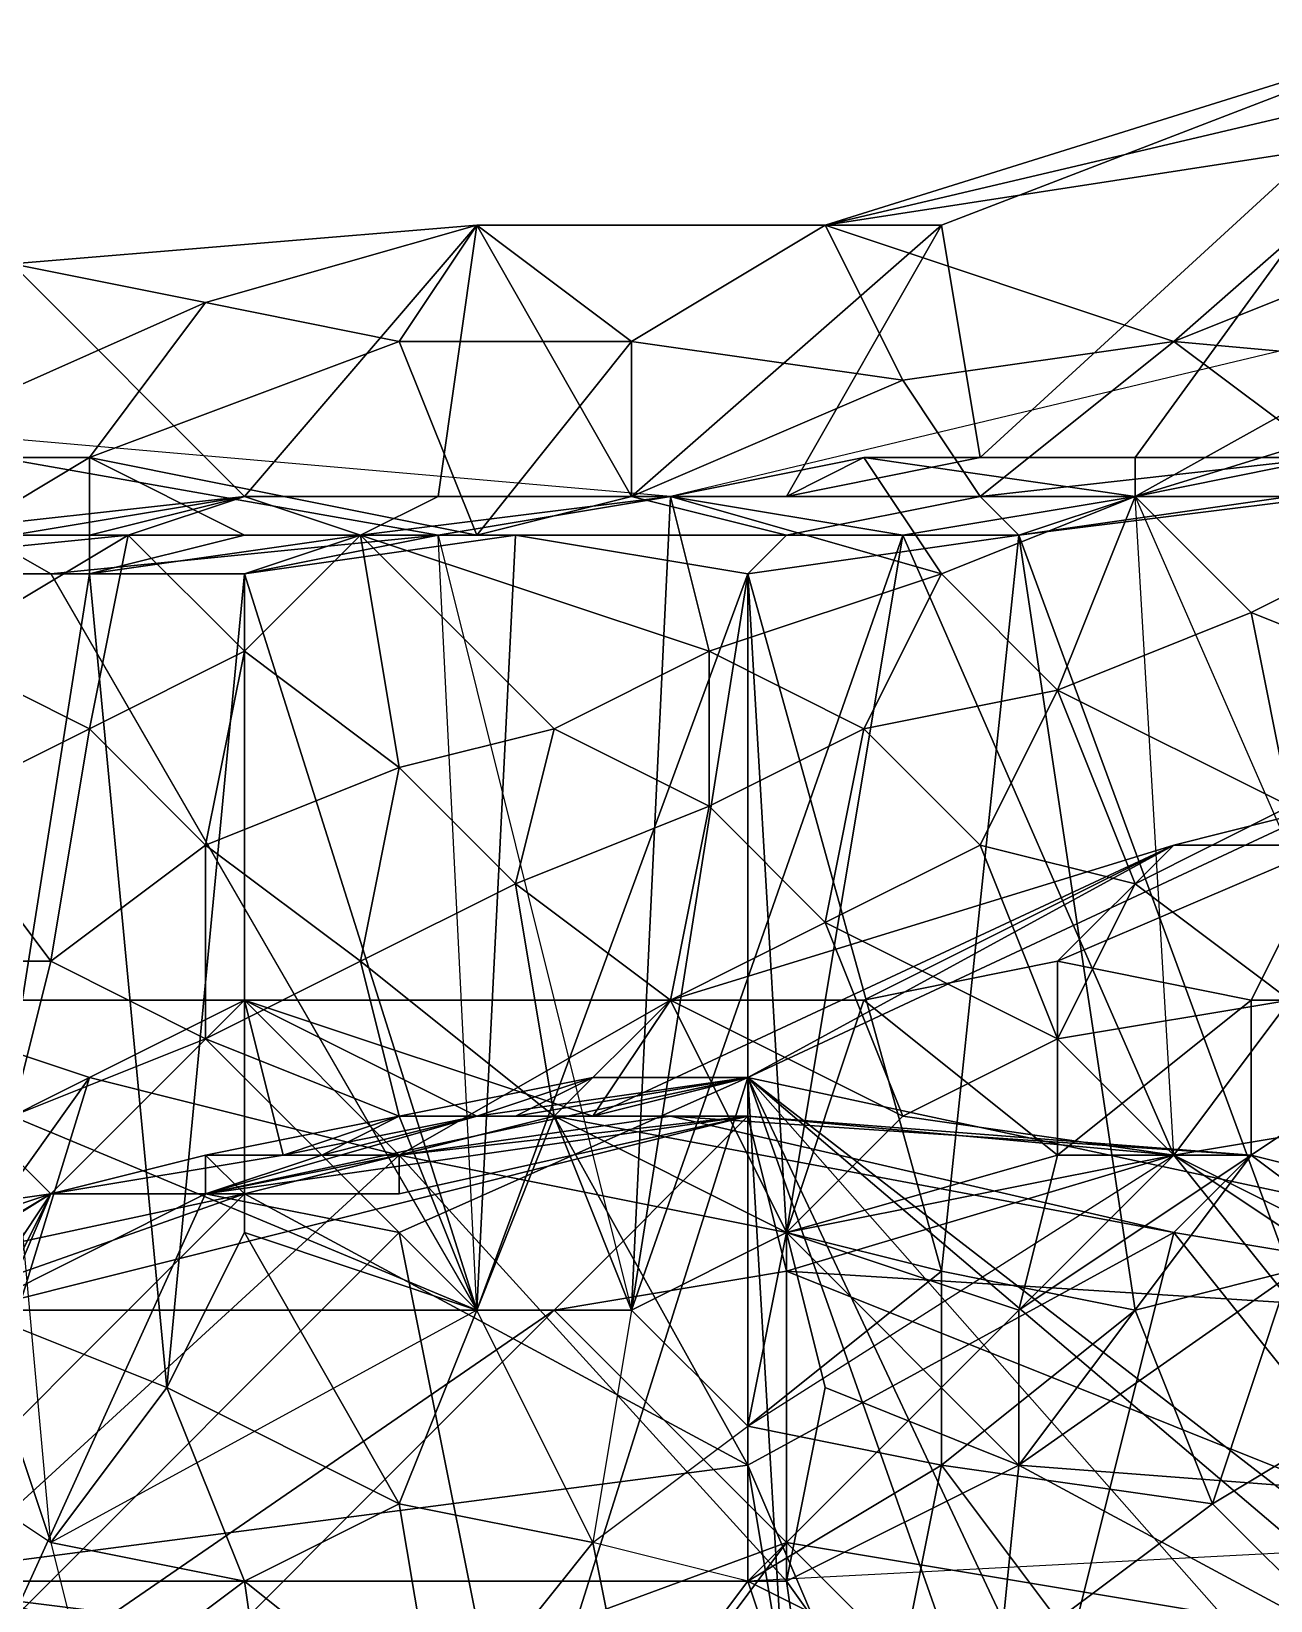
# Model space of a CAD drawing. Header units: metres. Extents: x -3.92 to 4.26, y -4.92 to 4.9.
# Drawn here: x -0.83 to -0.19, y -3.99 to -3.18 of the extents above; entities that cross this region are included whole.
import ezdxf

# ---------------------------------------------------------------- set-up
doc = ezdxf.new("R2010")
doc.units = ezdxf.units.M

msp = doc.modelspace()

# ---------------------------------------------------------------- linework, layer by layer
for points in [[(-0.42, -3.28, 1.84), (-0.1, -3.18, 1.78), (-0.36, -3.28, 1.78)], [(-0.42, -3.28, 1.84), (-0.16, -3.24, 1.82), (-0.1, -3.18, 1.78)], [(-0.1, -3.18, 1.78), (-0.34, -3.4, 1.44), (-0.36, -3.28, 1.78)], [(-0.1, -3.18, 1.78), (-0.26, -3.4, 1.44), (-0.34, -3.4, 1.44)], [(-0.1, -3.18, 1.78), (-0.16, -3.4, 1.46), (-0.26, -3.4, 1.44)], [(-0.24, -3.34, 1.88), (-0.08, -3.2, 1.86), (-0.42, -3.28, 1.84)], [(-0.16, -3.24, 1.82), (-0.42, -3.28, 1.84), (-0.08, -3.2, 1.86)], [(-0.24, -3.34, 1.88), (-0.04, -3.26, 1.9), (-0.08, -3.2, 1.86)], [(-0.24, -3.34, 1.88), (-0.02, -3.36, 1.9), (-0.04, -3.26, 1.9)], [(-0.74, -3.32, 1.84), (-0.6, -3.28, 1.82), (-0.84, -3.3, 1.82)], [(-0.6, -3.28, 1.82), (-0.72, -3.42, 1.44), (-0.84, -3.3, 1.82)], [(-0.74, -3.32, 1.84), (-0.64, -3.34, 1.86), (-0.6, -3.28, 1.82)], [(-0.6, -3.28, 1.82), (-0.62, -3.42, 1.5), (-0.72, -3.42, 1.44)], [(-0.64, -3.34, 1.86), (-0.52, -3.34, 1.86), (-0.6, -3.28, 1.82)], [(-0.6, -3.28, 1.82), (-0.52, -3.42, 1.5), (-0.62, -3.42, 1.5)], [(-0.52, -3.34, 1.86), (-0.42, -3.28, 1.84), (-0.6, -3.28, 1.82)], [(-0.6, -3.28, 1.82), (-0.36, -3.28, 1.78), (-0.52, -3.42, 1.5)], [(-0.42, -3.28, 1.84), (-0.36, -3.28, 1.78), (-0.6, -3.28, 1.82)], [(-0.52, -3.34, 1.86), (-0.38, -3.36, 1.88), (-0.42, -3.28, 1.84)], [(-0.36, -3.28, 1.78), (-0.44, -3.42, 1.48), (-0.52, -3.42, 1.5)], [(-0.36, -3.28, 1.78), (-0.34, -3.4, 1.44), (-0.44, -3.42, 1.48)], [(-0.38, -3.36, 1.88), (-0.24, -3.34, 1.88), (-0.42, -3.28, 1.84)], [(-0.92, -3.4, 1.9), (-0.74, -3.32, 1.84), (-0.84, -3.3, 1.82)], [(-0.72, -3.42, 1.44), (-0.84, -3.44, 1.52), (-0.84, -3.3, 1.82)], [(-0.92, -3.4, 1.9), (-0.8, -3.4, 1.88), (-0.74, -3.32, 1.84)], [(-0.8, -3.4, 1.88), (-0.64, -3.34, 1.86), (-0.74, -3.32, 1.84)], [(-0.26, -3.42, 1.66), (-0.08, -3.32, 1.8), (-0.5, -3.42, 1.72)], [(-0.26, -3.42, 1.66), (0, -3.34, 1.82), (-0.08, -3.32, 1.8)], [(-0.8, -3.4, 1.88), (-0.6, -3.44, 1.84), (-0.64, -3.34, 1.86)], [(-0.6, -3.44, 1.84), (-0.52, -3.34, 1.86), (-0.64, -3.34, 1.86)], [(-0.6, -3.44, 1.84), (-0.52, -3.42, 1.84), (-0.52, -3.34, 1.86)], [(-0.52, -3.42, 1.84), (-0.38, -3.36, 1.88), (-0.52, -3.34, 1.86)], [(-0.38, -3.36, 1.88), (-0.34, -3.42, 1.84), (-0.24, -3.34, 1.88)], [(-0.34, -3.42, 1.84), (-0.16, -3.4, 1.84), (-0.24, -3.34, 1.88)], [(-0.26, -3.42, 1.66), (-0.06, -3.42, 1.66), (0, -3.34, 1.82)], [(-0.16, -3.4, 1.84), (-0.02, -3.36, 1.9), (-0.24, -3.34, 1.88)], [(-0.52, -3.42, 1.84), (-0.34, -3.42, 1.84), (-0.38, -3.36, 1.88)], [(-0.9, -3.46, 1.66), (-0.82, -3.46, 1.64), (-0.96, -3.38, 1.82)], [(-0.82, -3.46, 1.64), (-0.62, -3.44, 1.66), (-0.96, -3.38, 1.82)], [(-0.62, -3.44, 1.66), (-0.5, -3.42, 1.72), (-0.96, -3.38, 1.82)], [(-0.9, -3.46, 1.82), (-0.8, -3.4, 1.88), (-0.92, -3.4, 1.9)], [(-0.9, -3.46, 1.82), (-0.8, -3.46, 1.8), (-0.8, -3.4, 1.88)], [(-0.8, -3.46, 1.8), (-0.72, -3.44, 1.82), (-0.8, -3.4, 1.88)], [(-0.8, -3.4, 1.88), (-0.72, -3.44, 1.82), (-0.6, -3.44, 1.84)], [(-0.5, -3.42, 1.42), (-0.4, -3.4, 1.36), (-0.5, -3.42, 1.34)], [(-0.4, -3.4, 1.36), (-0.36, -3.46, 1.32), (-0.5, -3.42, 1.34)], [(-0.5, -3.42, 1.42), (-0.44, -3.42, 1.48), (-0.4, -3.4, 1.36)], [(-0.44, -3.42, 1.48), (-0.34, -3.4, 1.44), (-0.4, -3.4, 1.36)], [(-0.4, -3.4, 1.36), (-0.26, -3.42, 1.32), (-0.36, -3.46, 1.32)], [(-0.34, -3.4, 1.44), (-0.26, -3.4, 1.44), (-0.4, -3.4, 1.36)], [(-0.26, -3.4, 1.44), (-0.26, -3.42, 1.32), (-0.4, -3.4, 1.36)], [(-0.34, -3.42, 1.84), (-0.26, -3.42, 1.78), (-0.16, -3.4, 1.84)], [(-0.26, -3.4, 1.44), (-0.16, -3.4, 1.36), (-0.26, -3.42, 1.32)], [(-0.26, -3.42, 1.78), (-0.18, -3.42, 1.76), (-0.16, -3.4, 1.84)], [(-0.16, -3.4, 1.36), (-0.08, -3.42, 1.32), (-0.26, -3.42, 1.32)], [(-0.26, -3.4, 1.44), (-0.16, -3.4, 1.46), (-0.16, -3.4, 1.36)], [(-0.84, -3.44, 1.52), (-0.72, -3.42, 1.44), (-0.9, -3.44, 1.38)], [(-0.72, -3.42, 1.44), (-0.8, -3.44, 1.4), (-0.9, -3.44, 1.38)], [(-0.8, -3.44, 1.4), (-0.72, -3.42, 1.44), (-0.78, -3.44, 1.32)], [(-0.72, -3.42, 1.44), (-0.66, -3.44, 1.32), (-0.78, -3.44, 1.32)], [(-0.62, -3.42, 1.5), (-0.62, -3.42, 1.4), (-0.72, -3.42, 1.44)], [(-0.72, -3.42, 1.44), (-0.62, -3.42, 1.4), (-0.66, -3.44, 1.32)], [(-0.62, -3.42, 1.4), (-0.5, -3.42, 1.34), (-0.66, -3.44, 1.32)], [(-0.5, -3.42, 1.34), (-0.48, -3.5, 1.32), (-0.66, -3.44, 1.32)], [(-0.62, -3.42, 1.5), (-0.52, -3.42, 1.5), (-0.62, -3.42, 1.4)], [(-0.52, -3.42, 1.5), (-0.5, -3.42, 1.42), (-0.62, -3.42, 1.4)], [(-0.62, -3.42, 1.4), (-0.5, -3.42, 1.42), (-0.5, -3.42, 1.34)], [(-0.62, -3.44, 1.66), (-0.52, -3.84, 1.32), (-0.5, -3.42, 1.72)], [(-0.6, -3.44, 1.84), (-0.44, -3.44, 1.78), (-0.52, -3.42, 1.84)], [(-0.44, -3.44, 1.78), (-0.34, -3.42, 1.84), (-0.52, -3.42, 1.84)], [(-0.52, -3.42, 1.5), (-0.44, -3.42, 1.48), (-0.5, -3.42, 1.42)], [(-0.52, -3.84, 1.32), (-0.38, -3.44, 1.66), (-0.5, -3.42, 1.72)], [(-0.5, -3.42, 1.34), (-0.36, -3.46, 1.32), (-0.48, -3.5, 1.32)], [(-0.38, -3.44, 1.66), (-0.26, -3.42, 1.66), (-0.5, -3.42, 1.72)], [(-0.44, -3.44, 1.78), (-0.32, -3.44, 1.72), (-0.34, -3.42, 1.84)], [(-0.24, -3.76, 1.32), (-0.26, -3.42, 1.66), (-0.38, -3.44, 1.66)], [(-0.26, -3.42, 1.32), (-0.3, -3.52, 1.32), (-0.36, -3.46, 1.32)], [(-0.32, -3.44, 1.72), (-0.26, -3.42, 1.78), (-0.34, -3.42, 1.84)], [(-0.32, -3.44, 1.72), (-0.18, -3.42, 1.76), (-0.26, -3.42, 1.78)], [(-0.32, -3.44, 1.72), (-0.16, -3.42, 1.68), (-0.18, -3.42, 1.76)], [(-0.18, -3.82, 1.32), (-0.16, -3.42, 1.68), (-0.32, -3.44, 1.72)], [(-0.26, -3.42, 1.32), (-0.2, -3.48, 1.32), (-0.3, -3.52, 1.32)], [(-0.26, -3.42, 1.32), (-0.08, -3.42, 1.32), (-0.2, -3.48, 1.32)], [(-0.26, -3.42, 1.66), (-0.16, -3.42, 1.6), (-0.06, -3.42, 1.66)], [(-0.16, -3.42, 1.6), (-0.26, -3.42, 1.66), (-0.12, -3.74, 1.32)], [(-0.08, -3.42, 1.32), (-0.1, -3.52, 1.32), (-0.2, -3.48, 1.32)], [(-0.98, -3.46, 1.32), (-0.78, -3.44, 1.32), (-0.88, -3.5, 1.32)], [(-0.9, -3.44, 1.38), (-0.78, -3.44, 1.32), (-0.98, -3.46, 1.32)], [(-0.9, -3.44, 1.38), (-0.8, -3.44, 1.4), (-0.78, -3.44, 1.32)], [(-0.88, -3.5, 1.32), (-0.78, -3.44, 1.32), (-0.8, -3.54, 1.32)], [(-0.82, -3.46, 1.64), (-0.72, -3.46, 1.58), (-0.62, -3.44, 1.66)], [(-0.8, -3.46, 1.8), (-0.66, -3.44, 1.76), (-0.72, -3.44, 1.82)], [(-0.8, -3.46, 1.8), (-0.72, -3.46, 1.66), (-0.66, -3.44, 1.76)], [(-0.78, -3.44, 1.32), (-0.72, -3.5, 1.32), (-0.8, -3.54, 1.32)], [(-0.78, -3.44, 1.32), (-0.66, -3.44, 1.32), (-0.72, -3.5, 1.32)], [(-0.72, -3.44, 1.82), (-0.66, -3.44, 1.76), (-0.6, -3.44, 1.84)], [(-0.72, -3.46, 1.66), (-0.58, -3.44, 1.74), (-0.66, -3.44, 1.76)], [(-0.72, -3.46, 1.66), (-0.6, -3.84, 1.32), (-0.58, -3.44, 1.74)], [(-0.72, -3.5, 1.32), (-0.66, -3.44, 1.32), (-0.64, -3.56, 1.32)], [(-0.72, -3.46, 1.58), (-0.6, -3.84, 1.32), (-0.62, -3.44, 1.66)], [(-0.66, -3.44, 1.76), (-0.58, -3.44, 1.74), (-0.6, -3.44, 1.84)], [(-0.66, -3.44, 1.32), (-0.56, -3.54, 1.32), (-0.64, -3.56, 1.32)], [(-0.66, -3.44, 1.32), (-0.48, -3.5, 1.32), (-0.56, -3.54, 1.32)], [(-0.58, -3.44, 1.74), (-0.44, -3.44, 1.78), (-0.6, -3.44, 1.84)], [(-0.58, -3.44, 1.74), (-0.6, -3.84, 1.32), (-0.46, -3.46, 1.64)], [(-0.58, -3.44, 1.74), (-0.46, -3.46, 1.64), (-0.44, -3.44, 1.78)], [(-0.52, -3.84, 1.32), (-0.44, -3.8, 1.32), (-0.38, -3.44, 1.66)], [(-0.46, -3.46, 1.64), (-0.32, -3.44, 1.72), (-0.44, -3.44, 1.78)], [(-0.46, -3.46, 1.64), (-0.36, -3.82, 1.32), (-0.32, -3.44, 1.72)], [(-0.44, -3.8, 1.32), (-0.24, -3.76, 1.32), (-0.38, -3.44, 1.66)], [(-0.36, -3.82, 1.32), (-0.26, -3.84, 1.32), (-0.32, -3.44, 1.72)], [(-0.26, -3.84, 1.32), (-0.18, -3.82, 1.32), (-0.32, -3.44, 1.72)], [(-0.9, -3.46, 1.74), (-0.8, -3.46, 1.8), (-0.9, -3.46, 1.82)], [(-0.9, -3.46, 1.74), (-0.8, -3.46, 1.72), (-0.8, -3.46, 1.8)], [(-0.9, -3.46, 1.74), (-0.86, -3.84, 1.32), (-0.8, -3.46, 1.72)], [(-0.86, -3.84, 1.32), (-0.76, -3.88, 1.32), (-0.8, -3.46, 1.72)], [(-0.72, -3.46, 1.58), (-0.82, -3.46, 1.64), (-0.6, -3.84, 1.32)], [(-0.8, -3.46, 1.72), (-0.72, -3.46, 1.66), (-0.8, -3.46, 1.8)], [(-0.8, -3.46, 1.72), (-0.76, -3.88, 1.32), (-0.72, -3.46, 1.66)], [(-0.76, -3.88, 1.32), (-0.72, -3.8, 1.32), (-0.72, -3.46, 1.66)], [(-0.72, -3.8, 1.32), (-0.6, -3.84, 1.32), (-0.72, -3.46, 1.66)], [(-0.6, -3.84, 1.32), (-0.52, -3.84, 1.32), (-0.46, -3.46, 1.64)], [(-0.52, -3.84, 1.32), (-0.46, -3.9, 1.32), (-0.46, -3.46, 1.64)], [(-0.48, -3.5, 1.32), (-0.36, -3.46, 1.32), (-0.4, -3.54, 1.32)], [(-0.46, -3.46, 1.64), (-0.44, -3.8, 1.32), (-0.36, -3.82, 1.32)], [(-0.44, -3.8, 1.32), (-0.46, -3.46, 1.64), (-0.46, -3.9, 1.32)], [(-0.36, -3.46, 1.32), (-0.3, -3.52, 1.32), (-0.4, -3.54, 1.32)], [(-0.2, -3.48, 1.32), (-0.18, -3.58, 1.32), (-0.3, -3.52, 1.32)], [(-0.2, -3.48, 1.32), (-0.1, -3.52, 1.32), (-0.18, -3.58, 1.32)], [(-0.88, -3.5, 1.32), (-0.8, -3.54, 1.32), (-0.88, -3.58, 1.32)], [(-0.8, -3.54, 1.32), (-0.72, -3.5, 1.32), (-0.74, -3.6, 1.32)], [(-0.72, -3.5, 1.32), (-0.64, -3.56, 1.32), (-0.74, -3.6, 1.32)], [(-0.48, -3.5, 1.32), (-0.48, -3.58, 1.32), (-0.56, -3.54, 1.32)], [(-0.48, -3.5, 1.32), (-0.4, -3.54, 1.32), (-0.48, -3.58, 1.32)], [(-0.4, -3.54, 1.32), (-0.3, -3.52, 1.32), (-0.34, -3.6, 1.32)], [(-0.3, -3.52, 1.32), (-0.26, -3.62, 1.32), (-0.34, -3.6, 1.32)], [(-0.3, -3.52, 1.32), (-0.18, -3.58, 1.32), (-0.26, -3.62, 1.32)], [(-0.88, -3.58, 1.32), (-0.8, -3.54, 1.32), (-0.82, -3.66, 1.32)], [(-0.8, -3.54, 1.32), (-0.74, -3.6, 1.32), (-0.82, -3.66, 1.32)], [(-0.64, -3.56, 1.32), (-0.56, -3.54, 1.32), (-0.58, -3.62, 1.32)], [(-0.56, -3.54, 1.32), (-0.48, -3.58, 1.32), (-0.58, -3.62, 1.32)], [(-0.4, -3.54, 1.32), (-0.42, -3.64, 1.32), (-0.48, -3.58, 1.32)], [(-0.4, -3.54, 1.32), (-0.34, -3.6, 1.32), (-0.42, -3.64, 1.32)], [(-0.74, -3.6, 1.32), (-0.64, -3.56, 1.32), (-0.66, -3.66, 1.32)], [(-0.64, -3.56, 1.32), (-0.58, -3.62, 1.32), (-0.66, -3.66, 1.32)], [(-0.88, -3.58, 1.32), (-0.82, -3.66, 1.32), (-0.92, -3.66, 1.32)], [(-0.58, -3.62, 1.32), (-0.48, -3.58, 1.32), (-0.5, -3.68, 1.32)], [(-0.48, -3.58, 1.32), (-0.42, -3.64, 1.32), (-0.5, -3.68, 1.32)], [(-0.46, -3.72, -0.56), (-0.16, -3.58, -0.92), (-0.46, -3.72, -0.64)], [(-0.46, -3.72, -0.64), (-0.16, -3.58, -0.92), (-0.24, -3.6, -0.96)], [(-0.18, -3.78, -0.88), (-0.16, -3.58, -0.92), (-0.46, -3.72, -0.56)], [(-0.26, -3.62, 1.32), (-0.18, -3.58, 1.32), (-0.18, -3.68, 1.32)], [(-0.16, -3.58, -0.92), (-0.16, -3.6, -1.06), (-0.24, -3.6, -0.96)], [(-0.74, -3.6, 1.32), (-0.74, -3.7, 1.32), (-0.82, -3.66, 1.32)], [(-0.74, -3.6, 1.32), (-0.66, -3.66, 1.32), (-0.74, -3.7, 1.32)], [(-0.46, -3.72, -0.82), (-0.24, -3.6, -0.96), (-0.54, -3.74, -0.94)], [(-0.24, -3.6, -0.96), (-0.54, -3.74, -1.02), (-0.54, -3.74, -0.94)], [(-0.24, -3.6, -0.96), (-0.5, -3.68, -1.2), (-0.54, -3.74, -1.02)], [(-0.24, -3.6, -0.96), (-0.4, -3.68, -1.2), (-0.5, -3.68, -1.2)], [(-0.46, -3.72, -0.64), (-0.24, -3.6, -0.96), (-0.46, -3.72, -0.82)], [(-0.34, -3.6, 1.32), (-0.3, -3.7, 1.32), (-0.42, -3.64, 1.32)], [(-0.24, -3.6, -0.96), (-0.3, -3.66, -1.18), (-0.4, -3.68, -1.2)], [(-0.34, -3.6, 1.32), (-0.26, -3.62, 1.32), (-0.3, -3.7, 1.32)], [(-0.16, -3.6, -1.06), (-0.3, -3.66, -1.18), (-0.24, -3.6, -0.96)], [(-0.16, -3.6, -1.06), (-0.2, -3.68, -1.18), (-0.3, -3.66, -1.18)], [(-0.16, -3.6, -1.06), (-0.08, -3.68, -1.2), (-0.2, -3.68, -1.18)], [(-0.66, -3.66, 1.32), (-0.58, -3.62, 1.32), (-0.56, -3.74, 1.32)], [(-0.58, -3.62, 1.32), (-0.5, -3.68, 1.32), (-0.56, -3.74, 1.32)], [(-0.26, -3.62, 1.32), (-0.18, -3.68, 1.32), (-0.3, -3.7, 1.32)], [(-0.42, -3.64, 1.32), (-0.38, -3.74, 1.32), (-0.5, -3.68, 1.32)], [(-0.42, -3.64, 1.32), (-0.3, -3.7, 1.32), (-0.38, -3.74, 1.32)], [(-0.92, -3.66, 1.32), (-0.82, -3.66, 1.32), (-0.84, -3.74, 1.32)], [(-0.82, -3.66, 1.32), (-0.74, -3.7, 1.32), (-0.84, -3.74, 1.32)], [(-0.66, -3.66, 1.32), (-0.64, -3.74, 1.32), (-0.74, -3.7, 1.32)], [(-0.66, -3.66, 1.32), (-0.56, -3.74, 1.32), (-0.64, -3.74, 1.32)], [(-0.3, -3.66, -1.18), (-0.3, -3.76, -1.18), (-0.4, -3.68, -1.2)], [(-0.3, -3.66, -1.18), (-0.2, -3.68, -1.18), (-0.3, -3.76, -1.18)], [(-0.96, -3.8, -1.04), (-0.82, -3.78, -0.88), (-0.92, -3.68, -1.18)], [(-0.82, -3.78, -0.88), (-0.82, -3.78, -0.96), (-0.92, -3.68, -1.18)], [(-0.82, -3.78, -0.96), (-0.72, -3.68, -1.18), (-0.92, -3.68, -1.18)], [(-0.72, -3.68, -1.18), (-0.8, -3.72, -1.2), (-0.92, -3.68, -1.18)], [(-0.92, -3.68, -1.18), (-0.8, -3.72, -1.2), (-0.92, -3.78, -1.18)], [(-0.72, -3.68, -1.18), (-0.82, -3.78, -0.96), (-0.7, -3.76, -0.86)], [(-0.72, -3.68, -1.18), (-0.64, -3.76, -1.2), (-0.8, -3.72, -1.2)], [(-0.6, -3.74, -0.86), (-0.72, -3.68, -1.18), (-0.7, -3.76, -0.86)], [(-0.6, -3.74, -0.86), (-0.54, -3.74, -0.94), (-0.72, -3.68, -1.18)], [(-0.54, -3.74, -0.94), (-0.54, -3.74, -1.02), (-0.72, -3.68, -1.18)], [(-0.54, -3.74, -1.02), (-0.5, -3.68, -1.2), (-0.72, -3.68, -1.18)], [(-0.72, -3.68, -1.18), (-0.5, -3.68, -1.2), (-0.64, -3.76, -1.2)], [(-0.5, -3.68, -1.2), (-0.44, -3.8, -1.2), (-0.64, -3.76, -1.2)], [(-0.56, -3.74, 1.32), (-0.5, -3.68, 1.32), (-0.44, -3.8, 1.32)], [(-0.5, -3.68, 1.32), (-0.38, -3.74, 1.32), (-0.44, -3.8, 1.32)], [(-0.4, -3.68, -1.2), (-0.44, -3.8, -1.2), (-0.5, -3.68, -1.2)], [(-0.4, -3.68, -1.2), (-0.3, -3.76, -1.18), (-0.44, -3.8, -1.2)], [(-0.3, -3.7, 1.32), (-0.18, -3.68, 1.32), (-0.24, -3.76, 1.32)], [(-0.2, -3.68, -1.18), (-0.2, -3.76, -1.18), (-0.3, -3.76, -1.18)], [(-0.18, -3.68, 1.32), (-0.12, -3.74, 1.32), (-0.24, -3.76, 1.32)], [(-0.2, -3.68, -1.18), (-0.08, -3.68, -1.2), (-0.2, -3.76, -1.18)], [(-0.08, -3.68, -1.2), (-0.12, -3.78, -1.18), (-0.2, -3.76, -1.18)], [(-0.74, -3.7, 1.32), (-0.6, -3.84, 1.32), (-0.84, -3.74, 1.32)], [(-0.74, -3.7, 1.32), (-0.64, -3.74, 1.32), (-0.6, -3.84, 1.32)], [(-0.3, -3.7, 1.32), (-0.24, -3.76, 1.32), (-0.38, -3.74, 1.32)], [(-0.8, -3.72, -1.2), (-0.9, -3.86, -1.18), (-0.92, -3.78, -1.18)], [(-0.8, -3.72, -1.2), (-0.88, -3.98, -1.18), (-0.9, -3.86, -1.18)], [(-0.8, -3.72, -1.2), (-0.64, -3.76, -1.2), (-0.88, -3.98, -1.18)], [(-0.64, -3.8, -0.56), (-0.46, -3.72, -0.56), (-0.74, -3.78, -0.56)], [(-0.46, -3.72, -0.56), (-0.6, -3.74, -0.6), (-0.74, -3.78, -0.56)], [(-0.58, -4.1, -0.16), (-0.46, -3.72, -0.56), (-0.64, -3.8, -0.56)], [(-0.6, -3.74, -0.6), (-0.54, -3.72, -0.66), (-0.64, -3.74, -0.7)], [(-0.54, -3.72, -0.66), (-0.58, -3.74, -0.76), (-0.64, -3.74, -0.7)], [(-0.46, -3.72, -0.56), (-0.54, -3.72, -0.66), (-0.6, -3.74, -0.6)], [(-0.58, -3.74, -0.76), (-0.46, -3.72, -0.82), (-0.6, -3.74, -0.86)], [(-0.46, -3.72, -0.82), (-0.54, -3.74, -0.94), (-0.6, -3.74, -0.86)], [(-0.46, -3.72, -0.56), (-0.58, -4.1, -0.16), (-0.44, -4.06, -0.06)], [(-0.54, -3.72, -0.66), (-0.46, -3.72, -0.82), (-0.58, -3.74, -0.76)], [(-0.46, -3.72, -0.56), (-0.46, -3.72, -0.64), (-0.54, -3.72, -0.66)], [(-0.54, -3.72, -0.66), (-0.46, -3.72, -0.64), (-0.46, -3.72, -0.82)], [(-0.34, -4.06, -0.1), (-0.46, -3.72, -0.56), (-0.44, -4.06, -0.06)], [(-0.34, -4.06, -0.1), (-0.3, -4.06, -0.24), (-0.46, -3.72, -0.56)], [(-0.3, -4.06, -0.24), (-0.16, -4.06, -0.18), (-0.46, -3.72, -0.56)], [(-0.16, -4.06, -0.18), (-0.06, -4.06, -0.3), (-0.46, -3.72, -0.56)], [(-0.06, -4.06, -0.3), (-0.02, -4.06, -0.46), (-0.46, -3.72, -0.56)], [(-0.02, -4.06, -0.46), (-0.18, -3.78, -0.88), (-0.46, -3.72, -0.56)], [(-0.56, -3.84, -0.6), (-0.46, -3.74, -0.72), (-0.86, -3.84, -0.6)], [(-0.46, -3.74, -0.72), (-0.74, -3.78, -0.94), (-0.86, -3.84, -0.6)], [(-0.6, -3.84, 1.32), (-0.82, -3.96, 1.32), (-0.84, -3.74, 1.32)], [(-0.6, -3.74, -0.6), (-0.68, -3.76, -0.62), (-0.74, -3.78, -0.56)], [(-0.68, -3.76, -0.62), (-0.64, -3.74, -0.7), (-0.74, -3.76, -0.68)], [(-0.64, -3.74, -0.7), (-0.7, -3.76, -0.78), (-0.74, -3.76, -0.68)], [(-0.46, -3.74, -0.72), (-0.64, -3.78, -0.92), (-0.74, -3.78, -0.94)], [(-0.72, -3.78, -1.16), (-0.56, -3.74, -1.18), (-0.46, -3.92, -1.12)], [(-0.64, -3.76, -1.12), (-0.56, -3.74, -1.18), (-0.72, -3.78, -1.16)], [(-0.64, -3.74, -0.7), (-0.6, -3.74, -0.86), (-0.7, -3.76, -0.78)], [(-0.7, -3.76, -0.78), (-0.6, -3.74, -0.86), (-0.7, -3.76, -0.86)], [(-0.6, -3.74, -0.6), (-0.64, -3.74, -0.7), (-0.68, -3.76, -0.62)], [(-0.64, -3.74, 1.32), (-0.56, -3.74, 1.32), (-0.6, -3.84, 1.32)], [(-0.64, -3.74, -0.7), (-0.58, -3.74, -0.76), (-0.6, -3.74, -0.86)], [(-0.46, -3.74, -0.72), (-0.46, -3.74, -0.9), (-0.64, -3.78, -0.92)], [(-0.46, -3.74, -0.9), (-0.64, -3.76, -1), (-0.64, -3.78, -0.92)], [(-0.46, -3.74, -0.9), (-0.46, -3.74, -0.98), (-0.64, -3.76, -1)], [(-0.46, -3.74, -0.98), (-0.5, -3.74, -1.12), (-0.64, -3.76, -1)], [(-0.64, -3.76, -1.12), (-0.64, -3.76, -1), (-0.56, -3.74, -1.18)], [(-0.64, -3.76, -1), (-0.5, -3.74, -1.12), (-0.56, -3.74, -1.18)], [(-0.56, -3.74, 1.32), (-0.52, -3.84, 1.32), (-0.6, -3.84, 1.32)], [(-0.56, -3.74, 1.32), (-0.44, -3.8, 1.32), (-0.52, -3.84, 1.32)], [(-0.44, -3.82, -0.6), (-0.46, -3.74, -0.72), (-0.56, -3.84, -0.6)], [(-0.24, -3.8, -1.12), (-0.56, -3.74, -1.18), (-0.5, -3.74, -1.12)], [(-0.56, -3.74, -1.18), (-0.24, -3.8, -1.12), (-0.46, -3.92, -1.12)], [(-0.2, -3.76, -1.06), (-0.5, -3.74, -1.12), (-0.46, -3.74, -0.98)], [(-0.24, -3.8, -1.12), (-0.5, -3.74, -1.12), (-0.2, -3.76, -1.06)], [(-0.44, -3.82, -0.6), (-0.24, -3.76, -0.94), (-0.46, -3.74, -0.72)], [(-0.24, -3.76, -0.94), (-0.46, -3.74, -0.9), (-0.46, -3.74, -0.72)], [(-0.24, -3.76, -0.94), (-0.46, -3.74, -0.98), (-0.46, -3.74, -0.9)], [(-0.24, -3.76, -0.94), (-0.2, -3.76, -1.06), (-0.46, -3.74, -0.98)], [(-0.38, -3.74, 1.32), (-0.24, -3.76, 1.32), (-0.44, -3.8, 1.32)], [(-0.12, -3.74, 1.32), (-0.08, -3.96, 1.32), (-0.24, -3.76, 1.32)], [(-0.88, -3.98, -1.18), (-0.64, -3.76, -1.2), (-0.44, -3.98, -1.18)], [(-0.82, -3.78, -0.7), (-0.74, -3.76, -0.68), (-0.82, -3.78, -0.8)], [(-0.74, -3.78, -0.56), (-0.74, -3.76, -0.68), (-0.82, -3.78, -0.7)], [(-0.74, -3.76, -0.68), (-0.7, -3.76, -0.78), (-0.82, -3.78, -0.8)], [(-0.82, -3.78, -0.8), (-0.7, -3.76, -0.86), (-0.82, -3.78, -0.88)], [(-0.7, -3.76, -0.78), (-0.7, -3.76, -0.86), (-0.82, -3.78, -0.8)], [(-0.82, -3.78, -0.88), (-0.7, -3.76, -0.86), (-0.82, -3.78, -0.96)], [(-0.74, -3.78, -0.94), (-0.74, -3.76, -1.04), (-0.82, -3.78, -1.04)], [(-0.74, -3.76, -1.04), (-0.82, -3.78, -1.12), (-0.82, -3.78, -1.04)], [(-0.74, -3.76, -1.04), (-0.72, -3.78, -1.16), (-0.82, -3.78, -1.12)], [(-0.74, -3.78, -0.56), (-0.68, -3.76, -0.62), (-0.74, -3.76, -0.68)], [(-0.64, -3.78, -0.92), (-0.64, -3.76, -1), (-0.74, -3.78, -0.94)], [(-0.74, -3.78, -0.94), (-0.64, -3.76, -1), (-0.74, -3.76, -1.04)], [(-0.64, -3.76, -1), (-0.64, -3.76, -1.12), (-0.74, -3.76, -1.04)], [(-0.74, -3.76, -1.04), (-0.64, -3.76, -1.12), (-0.72, -3.78, -1.16)], [(-0.64, -3.76, -1.2), (-0.44, -3.8, -1.2), (-0.44, -3.98, -1.18)], [(-0.08, -3.96, 1.32), (-0.46, -3.98, 1.32), (-0.24, -3.76, 1.32)], [(-0.46, -3.98, 1.32), (-0.46, -3.9, 1.32), (-0.24, -3.76, 1.32)], [(-0.3, -3.76, -1.18), (-0.32, -3.84, -1.18), (-0.44, -3.8, -1.2)], [(-0.44, -3.82, -0.6), (-0.12, -3.84, -0.92), (-0.24, -3.76, -0.94)], [(-0.3, -3.76, -1.18), (-0.2, -3.76, -1.18), (-0.32, -3.84, -1.18)], [(-0.32, -3.84, -1.18), (-0.2, -3.76, -1.18), (-0.32, -3.92, -1.18)], [(-0.12, -3.78, -1.18), (-0.32, -3.92, -1.18), (-0.2, -3.76, -1.18)], [(-0.12, -3.84, -0.92), (-0.12, -3.82, -1.02), (-0.24, -3.76, -0.94)], [(-0.12, -3.82, -1.02), (-0.2, -3.76, -1.06), (-0.24, -3.76, -0.94)], [(-0.12, -3.82, -1.02), (-0.24, -3.8, -1.12), (-0.2, -3.76, -1.06)], [(-0.92, -3.98, -1.1), (-1.06, -3.9, -1.18), (-0.72, -3.78, -1.16)], [(-1.06, -3.9, -1.18), (-1, -3.84, -1.16), (-0.72, -3.78, -1.16)], [(-1.02, -3.9, -1.08), (-0.82, -3.78, -1.04), (-1, -3.84, -1.16)], [(-0.82, -3.78, -1.04), (-1.02, -3.9, -1.08), (-0.88, -3.92, -0.74)], [(-1, -3.84, -1.16), (-0.82, -3.78, -1.12), (-0.72, -3.78, -1.16)], [(-0.82, -3.78, -1.12), (-1, -3.84, -1.16), (-0.82, -3.78, -1.04)], [(-0.86, -3.86, -0.68), (-0.82, -3.78, -0.8), (-0.98, -3.88, -1)], [(-0.82, -3.78, -0.8), (-0.96, -3.8, -1.04), (-0.98, -3.88, -1)], [(-0.82, -3.78, -0.8), (-0.82, -3.78, -0.88), (-0.96, -3.8, -1.04)], [(-0.92, -3.98, -1.1), (-0.72, -3.78, -1.16), (-0.46, -3.92, -1.12)], [(-0.82, -3.78, -1.04), (-0.88, -3.92, -0.74), (-0.86, -3.84, -0.6)], [(-0.86, -3.84, -0.6), (-0.82, -3.78, -0.7), (-0.86, -3.86, -0.68)], [(-0.82, -3.78, -0.7), (-0.82, -3.78, -0.8), (-0.86, -3.86, -0.68)], [(-0.86, -3.84, -0.6), (-0.74, -3.78, -0.56), (-0.82, -3.78, -0.7)], [(-0.86, -3.84, -0.6), (-0.84, -4, -0.22), (-0.74, -3.78, -0.56)], [(-0.74, -3.78, -0.94), (-0.82, -3.78, -1.04), (-0.86, -3.84, -0.6)], [(-0.64, -3.8, -0.56), (-0.74, -3.78, -0.56), (-0.84, -4, -0.22)], [(-0.32, -3.92, -1.18), (-0.12, -3.78, -1.18), (-0.06, -3.94, -1.18)], [(-0.58, -4.1, -0.16), (-0.64, -3.8, -0.56), (-0.84, -4, -0.22)], [(-0.76, -3.88, 1.32), (-0.64, -3.94, 1.32), (-0.72, -3.8, 1.32)], [(-0.72, -3.8, 1.32), (-0.64, -3.94, 1.32), (-0.6, -3.84, 1.32)], [(-0.44, -3.8, 1.32), (-0.46, -3.9, 1.32), (-0.36, -3.82, 1.32)], [(-0.46, -3.92, -1.12), (-0.24, -3.8, -1.12), (-0.34, -4.2, -1.12)], [(-0.44, -3.8, -1.2), (-0.42, -3.88, -1.18), (-0.44, -3.98, -1.18)], [(-0.44, -3.8, -1.2), (-0.32, -3.92, -1.18), (-0.42, -3.88, -1.18)], [(-0.44, -3.8, -1.2), (-0.32, -3.84, -1.18), (-0.32, -3.92, -1.18)], [(-0.24, -3.8, -1.12), (-0.08, -4, -1.06), (-0.34, -4.2, -1.12)], [(-0.12, -3.82, -1.02), (-0.08, -4, -1.06), (-0.24, -3.8, -1.12)], [(-0.44, -3.96, -0.56), (-0.44, -3.82, -0.6), (-0.56, -3.84, -0.6)], [(-0.46, -3.9, 1.32), (-0.36, -3.92, 1.32), (-0.36, -3.82, 1.32)], [(-0.44, -3.96, -0.56), (0.16, -4.06, -0.42), (-0.44, -3.82, -0.6)], [(0.16, -4.06, -0.42), (0.16, -4.06, -0.5), (-0.44, -3.82, -0.6)], [(0.16, -4.06, -0.5), (-0.12, -3.84, -0.92), (-0.44, -3.82, -0.6)], [(-0.36, -3.82, 1.32), (-0.36, -3.92, 1.32), (-0.26, -3.84, 1.32)], [(-0.26, -3.84, 1.32), (-0.22, -3.94, 1.32), (-0.18, -3.82, 1.32)], [(-0.22, -3.94, 1.32), (-0.12, -3.88, 1.32), (-0.18, -3.82, 1.32)], [(-0.94, -3.88, 1.32), (-0.82, -3.96, 1.32), (-0.86, -3.84, 1.32)], [(-0.56, -3.84, -0.6), (-0.88, -4.06, -0.3), (-0.82, -4.1, -0.26)], [(-0.56, -3.84, -0.6), (-0.86, -3.84, -0.6), (-0.88, -4.06, -0.3)], [(-0.86, -3.84, 1.32), (-0.82, -3.96, 1.32), (-0.76, -3.88, 1.32)], [(-0.44, -3.96, -0.56), (-0.56, -3.84, -0.6), (-0.82, -4.1, -0.26)], [(-0.64, -3.94, 1.32), (-0.54, -3.96, 1.32), (-0.6, -3.84, 1.32)], [(-0.52, -3.84, 1.32), (-0.54, -3.96, 1.32), (-0.46, -3.9, 1.32)], [(-0.36, -3.92, 1.32), (-0.22, -3.94, 1.32), (-0.26, -3.84, 1.32)], [(-0.82, -3.96, 1.32), (-0.72, -3.98, 1.32), (-0.76, -3.88, 1.32)], [(-0.76, -3.88, 1.32), (-0.72, -3.98, 1.32), (-0.64, -3.94, 1.32)], [(-0.44, -3.98, -1.18), (-0.42, -3.88, -1.18), (-0.32, -3.92, -1.18)], [(-0.22, -3.94, 1.32), (-0.16, -4, 1.32), (-0.12, -3.88, 1.32)], [(-0.46, -3.9, 1.32), (-0.46, -3.98, 1.32), (-0.36, -3.92, 1.32)], [(-0.92, -3.98, -1.1), (-0.46, -3.92, -1.12), (-0.44, -4.04, -1.08)], [(-0.38, -4.02, 1.32), (-0.36, -3.92, 1.32), (-0.46, -3.98, 1.32)], [(-0.44, -4.04, -1.08), (-0.46, -3.92, -1.12), (-0.34, -4.2, -1.12)], [(-0.44, -3.98, -1.18), (-0.32, -3.92, -1.18), (-0.34, -4.12, -1.18)], [(-0.36, -3.92, 1.32), (-0.38, -4.02, 1.32), (-0.3, -4, 1.32)], [(-0.36, -3.92, 1.32), (-0.3, -4, 1.32), (-0.22, -3.94, 1.32)], [(-0.34, -4.12, -1.18), (-0.32, -3.92, -1.18), (-0.06, -4.06, -1.18)], [(-0.32, -3.92, -1.18), (-0.06, -3.94, -1.18), (-0.06, -4.06, -1.18)], [(-0.72, -3.98, 1.32), (-0.62, -4.06, 1.32), (-0.64, -3.94, 1.32)], [(-0.62, -4.06, 1.32), (-0.54, -3.96, 1.32), (-0.64, -3.94, 1.32)], [(-0.3, -4, 1.32), (-0.16, -4, 1.32), (-0.22, -3.94, 1.32)], [(-0.82, -3.96, 1.32), (-0.8, -4.04, 1.32), (-0.72, -3.98, 1.32)], [(-0.5, -4.04, -0.6), (-0.44, -3.96, -0.56), (-0.82, -4.1, -0.26)], [(-0.62, -4.06, 1.32), (-0.52, -4.06, 1.32), (-0.54, -3.96, 1.32)], [(-0.52, -4.06, 1.32), (-0.46, -3.98, 1.32), (-0.54, -3.96, 1.32)], [(-0.5, -4.04, -0.6), (-0.3, -4.1, -0.64), (-0.44, -3.96, -0.56)], [(-0.3, -4.1, -0.64), (0.16, -4.06, -0.42), (-0.44, -3.96, -0.56)], [(-0.92, -3.98, -1.1), (-0.44, -4.04, -1.08), (-0.96, -4.14, -1)], [(-0.92, -4.1, -1.18), (-0.88, -3.98, -1.18), (-0.42, -4.12, -1.18)], [(-0.42, -4.12, -1.18), (-0.88, -3.98, -1.18), (-0.44, -3.98, -1.18)], [(-0.8, -4.04, 1.32), (-0.7, -4.12, 1.32), (-0.72, -3.98, 1.32)], [(-0.72, -3.98, 1.32), (-0.7, -4.12, 1.32), (-0.62, -4.06, 1.32)], [(-0.52, -4.06, 1.32), (-0.42, -4.1, 1.32), (-0.46, -3.98, 1.32)], [(-0.42, -4.1, 1.32), (-0.38, -4.02, 1.32), (-0.46, -3.98, 1.32)], [(-0.42, -4.12, -1.18), (-0.44, -3.98, -1.18), (-0.34, -4.12, -1.18)]]:
    msp.add_3dface(points)

doc.saveas('drawing.dxf')
